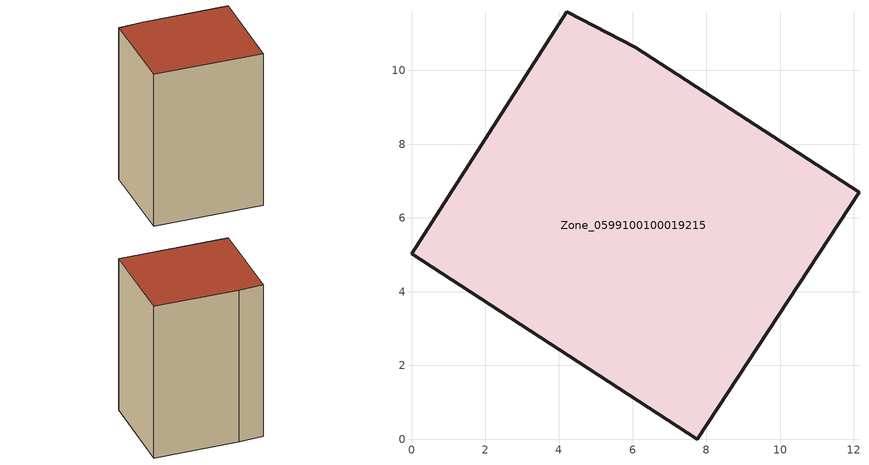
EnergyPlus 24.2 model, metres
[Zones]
Zone_0599100100019215
 floor ground (C_G): 4.21,11.59 6.07,10.62 12.14,6.7 7.75,0 0,5.03 z4.2
 wall outside (C_F): 7.75,0 12.14,6.7 6.07,10.62 4.21,11.59 0,5.03 7.75,0 z4.2:18.12
 roof outside (C_R): 6.07,10.62 4.21,11.59 0,5.03 7.75,0 12.14,6.7 z18.12
[BUILDING]
Pand.0599100100019215: North Axis=0; Terrain=City; Loads Convergence Tolerance Value=0.04; Temperature Convergence Tolerance Value=0.4; Solar Distribution=FullExterior; Maximum Number of Warmup Days=25; Minimum Number of Warmup Days=1
[Site:Location]
Rotterdam.The.Hague.AP_ZH_NLD Design_Conditions: Latitude=51.96; Longitude=4.45; Time Zone=1; Elevation=-4.5
[SITE:GROUNDTEMPERATURE:BUILDINGSURFACE]
18, 18, 18, 18, 18, 18, 18, 18, 18, 18, 18, 18
[MATERIAL] Thermal Absorptance=0.9; Solar Absorptance=0.7; Visible Absorptance=0.7
Name | Roughness | Thickness | Conductivity | Density | Specific Heat
G.TC.2015-2018 | MediumSmooth | 0.15 | 0.0428571 | 540 | 1210
F.TC.2015-2018 | Rough | 0.3 | 0.0666667 | 1920 | 840
R.TC.2015-2018 | MediumRough | 0.2 | 0.0333333 | 1500 | 1000
[CONSTRUCTION]
C_G: G.TC.2015-2018
C_F: F.TC.2015-2018
C_R: R.TC.2015-2018
[ZONE]
Zone_0599100100019215: Type=1; Multiplier=1; Ceiling Height=Autocalculate; Volume=Autocalculate; Floor Area=autocalculate; Part of Total Floor Area=Yes
[ZONEINFILTRATION:DESIGNFLOWRATE]
Infil_Zone_0599100100019215: Zone or ZoneList or Space or SpaceList=Zone_0599100100019215; Schedule=AlwaysOn; Design Flow Rate Calculation Method=Flow/Area; Flow Rate per Floor Area=0.0015; Constant Term Coefficient=1; Temperature Term Coefficient=0; Velocity Term Coefficient=0; Velocity Squared Term Coefficient=0
[HVACTEMPLATE:ZONE:IDEALLOADSAIRSYSTEM]
Zone_0599100100019215: Maximum Heating Supply Air Temperature=50; Minimum Cooling Supply Air Temperature=13; Maximum Heating Supply Air Humidity Ratio=0.0156; Minimum Cooling Supply Air Humidity Ratio=0.0077; Heating Limit=NoLimit; Cooling Limit=NoLimit; Dehumidification Control Type=ConstantSensibleHeatRatio; Cooling Sensible Heat Ratio=0.7; Dehumidification Setpoint=60; Humidification Control Type=None; Humidification Setpoint=30; Outdoor Air Method=None; Outdoor Air Flow Rate per Person=0.00944; Outdoor Air Flow Rate per Zone Floor Area=0; Outdoor Air Flow Rate per Zone=0; Demand Controlled Ventilation Type=None; Outdoor Air Economizer Type=NoEconomizer; Heat Recovery Type=None; Sensible Heat Recovery Effectiveness=0.7; Latent Heat Recovery Effectiveness=0.65
[ZONECONTROL:THERMOSTAT]
ThermostatControl_Zone_0599100100019215: Zone or ZoneList=Zone_0599100100019215; Control Type Schedule=DualSetpointControlType; Control 1=Thermostat_Zone_0599100100019215; Temperature Difference Between Cutout And Setpoint=0
[THERMOSTATSETPOINT:DUALSETPOINT]
Thermostat_Zone_0599100100019215: Heating Setpoint Temperature Schedule=HeatingSetpoint_Zone_0599100100019215; Cooling Setpoint Temperature Schedule=CoolingSetpoint_Zone_0599100100019215
[SCHEDULE:COMPACT]
HeatingSetpoint_Zone_0599100100019215: Through: 12/31, For: AllDays, Until: 24:00, 21
CoolingSetpoint_Zone_0599100100019215: Through: 12/31, For: AllDays, Until: 24:00, 24
DualSetpointControlType: Through: 12/31, For: AllDays, Until: 24:00, 4
AlwaysOn: Through: 12/31, For: AllDays, Until: 24:00, 1
